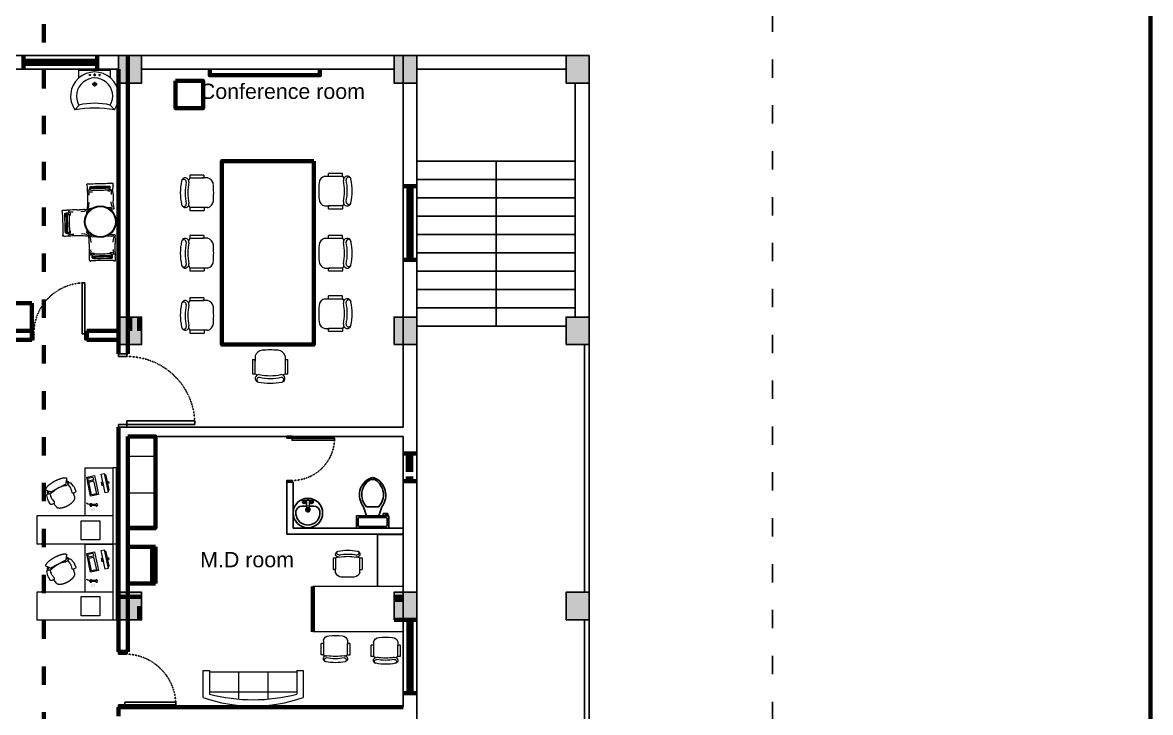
# Model space of a CAD drawing. Header units: inches. Extents: x 2702 to 16065, y 1501 to 3657.
# Drawn here: x 10300 to 11038, y 2449 to 2900 of the extents above; entities that cross this region are included whole.
import ezdxf

# ---------------------------------------------------------------- set-up
doc = ezdxf.new("R2010")
doc.units = ezdxf.units.IN
for name, pattern in [('ACAD_ISO02W100', [15, 12, -3]), ('ACAD_ISO03W100', [30, 12, -18]), ('HIDDEN4', [0.09375, 0.0625, -0.03125])]:
    doc.linetypes.add(name, pattern=pattern)
doc.layers.add('A-FURNITURE', color=255, linetype='Continuous', lineweight=5)
for name, color, linetype in [('dimensions', 210, 'Continuous'), ('sanitary', 110, 'Continuous'), ('text', 10, 'Continuous')]:
    doc.layers.add(name, color=color, linetype=linetype)
doc.styles.get("Standard").update_dxf_attribs({"font": 'arial.ttf'})

# ---------------------------------------------------------------- blocks, each defined once
blk = doc.blocks.new('CH3')
for p, q in [((-259, 349), (-259, 141)), ((-218, 349), (-259, 349)), ((-218, 142), (-218, 349)), ((259, 350), (218, 350)), ((218, 350), (218, 142)), ((259, 142), (259, 350)), ((-218, 89), (-218, 163)), ((218, 87), (218, 162))]:
    blk.add_line(p, q)
at = {"linetype": 'Continuous'}
for p, q in [((-218, 141), (-259, 141)), ((259, 142), (218, 142))]:
    blk.add_line(p, q, dxfattribs=at)
for centre, radius, start, end in [((-163, 416), 55.3, 99.8988, 279.7522), ((-166, 436), 35.2, 94.9128, 274.9128), ((0, -348), 836, 78.0899, 101.9101), ((-4, -349), 766, 78.0112, 101.9888), ((18, -535), 913, 91.1567, 100.8714), ((-18, -535), 913, 79.1286, 88.8433), ((163, 416), 55.3, 260.2478, 80.1012), ((159, 437), 36.2, 265.0872, 70.3213), ((-111, 115), 111, 193.2566, 265.9234), ((0, 1666), 1666, 265.9234, 274.0766), ((111, 115), 111, 274.0766, 345.8334)]:
    blk.add_arc(centre, radius, start, end, dxfattribs=at)
for centre, start, end in [((-181, 309), 90.7226, 132.8382), ((180, 309), 47.1618, 87.5717)]:
    blk.add_arc(centre, 54.9, start, end)
blk = doc.blocks.new('con tab')
at = {"layer": 'A-FURNITURE', "color": 0, "lineweight": 100}
blk.add_lwpolyline([(4432.91, 2809.23), (4432.91, 2689.23), (4372.91, 2689.23), (4372.91, 2809.23)], close=True, dxfattribs=at)
at = {"color": 0, "xscale": 0.04466668239768105, "yscale": 0.04466668239768105, "zscale": 0.04466668239768105}
for p, rotation in [((4367.52, 2788.49), 89.99999999999999), ((4436.25, 2789.62), 270), ((4367.52, 2748.97), 89.99999999999999), ((4436.25, 2748.97), 270), ((4436.25, 2709.46), 270), ((4367.52, 2708.32), 89.99999999999999), ((4404.43, 2685.71), 180)]:
    blk.add_blockref('CH3', p, dxfattribs=dict(at, rotation=rotation))
blk = doc.blocks.new('Toilet - top')
for p, q in [((9.5, -6), (9.5, -2)), ((-10, -8.5), (-8, -8.5)), ((-10, -9.5), (-10, -8.5)), ((-7, -9.5), (-10, -9.5)), ((-8, -8.5), (-8, -8)), ((-7, -8), (-7, -9.5)), ((-4, -8), (-6, -14)), ((4, -14), (-4, -14)), ((4, -8), (6, -14))]:
    blk.add_line(p, q)
blk.add_lwpolyline([(10.5, -8), (10.5, 0), (-10.5, 0), (-10.5, -8)], close=True)
for points in [[(-9.5, -2), (-9.5, -6)], [(8.5, -1), (-8.5, -1)], [(-8.5, -7), (8.5, -7)]]:
    blk.add_lwpolyline(points)
for centre, radius, start, end in [((-8.62, -1.88), 0.884, 81.8699, 188.1301), ((-8.62, -6.12), 0.884, 171.8699, 278.1301), ((8.62, -1.88), 0.884, 351.8699, 98.1301), ((8.62, -6.12), 0.884, 261.8699, 8.1301), ((3.52, -21.58), 12.17, 141.46911, 247.97143), ((4.2, -21.82), 11.33, 136.36773, 238.94682), ((-3.52, -21.58), 12.17, 292.02843, 38.53071), ((-4.2, -21.82), 11.33, 301.05301, 43.63209), ((0, -27.88), 4, 245.73182, 294.26817), ((0, -29), 4, 254.86053, 285.13947)]:
    blk.add_arc(centre, radius, start, end)
blk = doc.blocks.new('office tab')
for p, q in [((4401.4, 2548.2), (4401.4, 2464.2)), ((4443.4, 2548.2), (4443.4, 2464.2))]:
    blk.add_line(p, q)
at = {"color": 0}
blk.add_line((4491.4, 2548.2), (4491.4, 2524.2), dxfattribs=at)
at = {"color": 0, "lineweight": 100}
blk.add_line((4401.4, 2464.2), (4443.4, 2464.2), dxfattribs=at)
at = {"layer": 'sanitary', "color": 0}
for p, q in [((4401.4, 2548.2), (4491.4, 2548.2)), ((4443.4, 2524.2), (4491.4, 2524.2))]:
    blk.add_line(p, q, dxfattribs=at)
at = {"color": 0, "xscale": 0.05165857493706992, "yscale": 0.05165857493706992, "zscale": 0.05165857493706992}
for p, rotation in [((4396.4, 2531.9), 89.99999999999999), ((4452.1, 2496.7), 270), ((4397.9, 2485.3), 89.99999999999999)]:
    blk.add_blockref('CH3', p, dxfattribs=dict(at, rotation=rotation))
blk = doc.blocks.new('AP00XXXX$0$A$C53421247')
at = {"color": 0}
for p, q in [((80, 503), (99, 534)), ((82, 595), (83, 598)), ((82, 593), (82, 595)), ((140, 501), (82, 587)), ((83, 598), (85, 600)), ((85, 600), (87, 604)), ((87, 604), (90, 607)), ((90, 607), (92, 609)), ((92, 609), (95, 612)), ((95, 612), (99, 614)), ((99, 614), (103, 617)), ((99, 534), (115, 538)), ((103, 617), (106, 619)), ((106, 619), (111, 621)), ((111, 621), (115, 624)), ((115, 624), (120, 626)), ((120, 626), (126, 628)), ((126, 628), (132, 630)), ((132, 630), (137, 632)), ((137, 632), (144, 634)), ((144, 634), (149, 636)), ((149, 636), (157, 638)), ((157, 638), (163, 639)), ((163, 639), (170, 641)), ((170, 641), (178, 643)), ((178, 643), (186, 644)), ((186, 644), (194, 646)), ((194, 646), (202, 647)), ((202, 647), (210, 648)), ((210, 648), (219, 649)), ((219, 649), (227, 650)), ((227, 650), (236, 651)), ((236, 651), (245, 652)), ((245, 652), (254, 652)), ((254, 652), (263, 653)), ((263, 653), (273, 653)), ((273, 653), (282, 654)), ((282, 654), (292, 654)), ((292, 654), (302, 654)), ((302, 654), (311, 654)), ((311, 654), (321, 654)), ((321, 654), (331, 654)), ((331, 654), (341, 654)), ((341, 654), (351, 653)), ((351, 653), (361, 653)), ((361, 653), (371, 652)), ((371, 652), (381, 652)), ((381, 652), (390, 651)), ((390, 651), (401, 650)), ((401, 650), (410, 649)), ((410, 649), (420, 648)), ((420, 648), (430, 646)), ((430, 646), (439, 646)), ((439, 646), (449, 644)), ((449, 644), (458, 642)), ((458, 642), (468, 641)), ((468, 641), (477, 639)), ((477, 639), (486, 637)), ((486, 637), (495, 636)), ((495, 636), (504, 634)), ((504, 634), (513, 632)), ((513, 632), (520, 630)), ((520, 630), (529, 627)), ((529, 627), (537, 625)), ((537, 625), (545, 623)), ((545, 623), (552, 620)), ((552, 620), (559, 618)), ((559, 618), (566, 616)), ((566, 616), (573, 614)), ((573, 614), (580, 611)), ((576, 474), (643, 549)), ((580, 611), (586, 608)), ((586, 608), (592, 605)), ((592, 605), (597, 603)), ((597, 603), (603, 600)), ((603, 600), (608, 597)), ((608, 597), (613, 595)), ((613, 595), (617, 591)), ((617, 591), (621, 588)), ((621, 588), (625, 586)), ((625, 586), (629, 582)), ((629, 582), (632, 580)), ((632, 580), (635, 576)), ((635, 576), (637, 574)), ((637, 574), (639, 571)), ((639, 571), (641, 568)), ((641, 568), (642, 565)), ((642, 565), (643, 562)), ((643, 562), (644, 559)), ((644, 559), (645, 556)), ((645, 556), (645, 553)), ((2, 245), (0, 325)), ((7, 368), (36, 460)), ((90, 476), (63, 478)), ((73, 477), (80, 503)), ((95, 493), (93, 475)), ((113, 514), (95, 493)), ((97, 312), (98, 282)), ((98, 280), (103, 245)), ((113, 453), (100, 394)), ((120, 459), (111, 457)), ((127, 514), (113, 514)), ((123, 459), (120, 459)), ((145, 454), (123, 459)), ((134, 510), (127, 514)), ((151, 491), (140, 501)), ((160, 452), (145, 454)), ((165, 488), (151, 491)), ((168, 452), (160, 452)), ((166, 452), (165, 488)), ((550, 463), (165, 488)), ((184, 457), (168, 452)), ((255, 473), (184, 457)), ((195, 486), (192, 459)), ((264, 474), (255, 473)), ((327, 478), (264, 474)), ((373, 474), (327, 478)), ((434, 465), (373, 474)), ((461, 459), (434, 465)), ((496, 446), (461, 459)), ((529, 434), (496, 446)), ((520, 465), (518, 438)), ((545, 430), (529, 434)), ((545, 430), (550, 463)), ((564, 429), (545, 430)), ((550, 463), (564, 465)), ((564, 465), (576, 474)), ((588, 432), (564, 429)), ((585, 483), (591, 485)), ((591, 432), (588, 432)), ((593, 282), (588, 252)), ((591, 485), (604, 482)), ((597, 428), (591, 432)), ((595, 413), (600, 364)), ((604, 482), (620, 461)), ((618, 502), (606, 508)), ((633, 471), (618, 502)), ((620, 461), (621, 444)), ((650, 442), (623, 444)), ((636, 460), (633, 471)), ((638, 443), (636, 460)), ((690, 327), (673, 421)), ((682, 205), (691, 283)), ((26, 220), (76, 217)), ((83, 159), (80, 217)), ((90, 114), (83, 159)), ((90, 111), (90, 114)), ((90, 110), (90, 111)), ((91, 107), (90, 110)), ((92, 105), (91, 107)), ((92, 102), (92, 105)), ((93, 100), (92, 102)), ((94, 98), (93, 100)), ((95, 96), (94, 98)), ((96, 93), (95, 96)), ((97, 91), (96, 93)), ((99, 89), (97, 91)), ((100, 87), (99, 89)), ((101, 84), (100, 87)), ((103, 82), (101, 84)), ((105, 80), (103, 82)), ((107, 78), (105, 80)), ((109, 76), (107, 78)), ((111, 73), (109, 76)), ((113, 72), (111, 73)), ((116, 69), (113, 72)), ((118, 67), (116, 69)), ((120, 65), (118, 67)), ((123, 63), (120, 65)), ((125, 60), (123, 63)), ((128, 59), (125, 60)), ((132, 57), (128, 59)), ((135, 54), (132, 57)), ((138, 53), (135, 54)), ((141, 51), (138, 53)), ((144, 49), (141, 51)), ((148, 47), (144, 49)), ((151, 45), (148, 47)), ((155, 44), (151, 45)), ((158, 42), (155, 44)), ((162, 40), (158, 42)), ((165, 38), (162, 40)), ((169, 36), (165, 38)), ((173, 34), (169, 36)), ((178, 33), (173, 34)), ((182, 31), (178, 33)), ((186, 30), (182, 31)), ((190, 28), (186, 30)), ((194, 27), (190, 28)), ((199, 25), (194, 27)), ((204, 24), (199, 25)), ((207, 22), (204, 24)), ((212, 21), (207, 22)), ((217, 19), (212, 21)), ((221, 18), (217, 19)), ((226, 17), (221, 18)), ((231, 16), (226, 17)), ((236, 15), (231, 16)), ((241, 14), (236, 15)), ((246, 13), (241, 14)), ((250, 11), (246, 13)), ((256, 10), (250, 11)), ((261, 9), (256, 10)), ((266, 8), (261, 9)), ((271, 8), (266, 8)), ((276, 7), (271, 8)), ((281, 6), (276, 7)), ((287, 5), (281, 6)), ((291, 4), (287, 5)), ((297, 4), (291, 4)), ((302, 4), (297, 4)), ((307, 2), (302, 4)), ((313, 2), (307, 2)), ((318, 2), (313, 2)), ((323, 1), (318, 2)), ((328, 1), (323, 1)), ((334, 1), (328, 1)), ((339, 1), (334, 1)), ((344, 0), (339, 1)), ((350, 1), (344, 0)), ((356, 0), (350, 1)), ((360, 0), (356, 0)), ((366, 0), (360, 0)), ((371, 0), (366, 0)), ((376, 1), (371, 0)), ((382, 0), (376, 1)), ((387, 1), (382, 0)), ((392, 1), (387, 1)), ((397, 1), (392, 1)), ((402, 1), (397, 1)), ((407, 2), (402, 1)), ((412, 2), (407, 2)), ((417, 3), (412, 2)), ((423, 3), (417, 3)), ((427, 4), (423, 3)), ((432, 4), (427, 4)), ((437, 6), (432, 4)), ((442, 6), (437, 6)), ((447, 7), (442, 6)), ((451, 8), (447, 7)), ((455, 9), (451, 8)), ((460, 9), (455, 9)), ((465, 10), (460, 9)), ((469, 12), (465, 10)), ((474, 12), (469, 12)), ((478, 13), (474, 12)), ((482, 15), (478, 13)), ((486, 16), (482, 15)), ((490, 17), (486, 16)), ((494, 18), (490, 17)), ((498, 19), (494, 18)), ((502, 21), (498, 19)), ((506, 22), (502, 21)), ((510, 23), (506, 22)), ((514, 25), (510, 23)), ((517, 27), (514, 25)), ((520, 28), (517, 27)), ((524, 30), (520, 28)), ((528, 31), (524, 30)), ((530, 33), (528, 31)), ((533, 35), (530, 33)), ((537, 36), (533, 35)), ((539, 38), (537, 36)), ((542, 40), (539, 38)), ((545, 42), (542, 40)), ((547, 43), (545, 42)), ((550, 46), (547, 43)), ((552, 47), (550, 46)), ((555, 49), (552, 47)), ((557, 51), (555, 49)), ((559, 53), (557, 51)), ((561, 55), (559, 53)), ((563, 57), (561, 55)), ((565, 59), (563, 57)), ((567, 61), (565, 59)), ((568, 63), (567, 61)), ((569, 65), (568, 63)), ((571, 67), (569, 65)), ((572, 70), (571, 67)), ((573, 71), (572, 70)), ((574, 74), (573, 71)), ((575, 76), (574, 74)), ((576, 78), (575, 76)), ((577, 81), (576, 78)), ((577, 82), (590, 128)), ((577, 82), (577, 81)), ((588, 250), (580, 218)), ((590, 128), (600, 187)), ((602, 186), (655, 183))]:
    blk.add_line(p, q, dxfattribs=at)
for centre, radius, start, end in [((88, 591), 6.35, 164.3929, 214.029), ((638, 553), 6.35, 318.2555, 357.1149), ((153, 324), 152, 163.1174, 179.4456), ((60, 452), 25.4, 85.1777, 163.418), ((87, 451), 25.4, 6.3757, 85.1777), ((446, 342), 350, 171.2066, 184.7536), ((124, 283), 25.4, 182.6801, 187.8199), ((251, 353), 350, 348.2663, 1.8132), ((620, 418), 25.4, 85.208, 169.2349), ((620, 418), 25.4, 169.2349, 190.8913), ((648, 417), 25.4, 9.9024, 85.208), ((539, 300), 152, 353.5743, 9.9024), ((28, 245), 25.4, 180.1777, 266.5099), ((78, 242), 25.4, 266.5099, 4.8356), ((604, 212), 25.4, 165.2, 266.5099), ((563, 256), 25.4, 345.2, 350.3398), ((657, 209), 25.4, 266.5099, 353.5743)]:
    blk.add_arc(centre, radius, start, end, dxfattribs=at)
blk = doc.blocks.new('A$C6978789A')
at = {"color": 0}
for p, q in [((-1.628, 0), (-1.628, 1.736)), ((-1.012, 1.736), (-1.628, 1.736)), ((-1.012, 0.072), (-1.012, 1.736)), ((0.036, 0), (0.036, 1.736)), ((0.652, 1.736), (0.036, 1.736)), ((0.652, 0.072), (0.652, 1.736)), ((0.036, 0.688), (-1.012, 0.688)), ((-0.89, 0.541), (-0.89, 0.541)), ((-0.89, 0.517), (-0.89, 0.517)), ((-0.89, 0.494), (-0.89, 0.494)), ((-0.866, 0.541), (-0.866, 0.541)), ((-0.866, 0.517), (-0.866, 0.517)), ((-0.866, 0.494), (-0.866, 0.494)), ((-0.843, 0.541), (-0.843, 0.541)), ((-0.843, 0.517), (-0.843, 0.517)), ((-0.843, 0.494), (-0.843, 0.494)), ((-0.783, 0.429), (-0.783, 0.553)), ((-0.762, 0.577), (-0.753, 0.606)), ((-0.758, 0.61), (-0.743, 0.615)), ((-0.758, 0.429), (-0.758, 0.553)), ((-0.753, 0.62), (-0.738, 0.625)), ((-0.748, 0.63), (-0.733, 0.635)), ((-0.743, 0.64), (-0.728, 0.645)), ((-0.577, 0.558), (-0.168, 0.645)), ((-0.54, 0.386), (-0.577, 0.558)), ((-0.55, 0.541), (-0.271, 0.601)), ((-0.527, 0.433), (-0.55, 0.541)), ((-0.248, 0.493), (-0.527, 0.433)), ((-0.271, 0.601), (-0.248, 0.493)), ((-0.249, 0.605), (-0.185, 0.619)), ((-0.226, 0.498), (-0.249, 0.605)), ((-0.162, 0.512), (-0.226, 0.498)), ((-0.185, 0.619), (-0.162, 0.512)), ((-0.168, 0.645), (-0.131, 0.473)), ((0.036, 0.688), (0.036, 0.072)), ((1.7, 0.688), (0.652, 0.688)), ((0.774, 0.541), (0.774, 0.541)), ((0.774, 0.517), (0.774, 0.517)), ((0.774, 0.494), (0.774, 0.494)), ((0.798, 0.541), (0.798, 0.541)), ((0.798, 0.517), (0.798, 0.517)), ((0.798, 0.494), (0.798, 0.494)), ((0.821, 0.541), (0.821, 0.541)), ((0.821, 0.517), (0.821, 0.517)), ((0.821, 0.494), (0.821, 0.494)), ((0.881, 0.429), (0.881, 0.553)), ((0.902, 0.577), (0.911, 0.606)), ((0.906, 0.61), (0.921, 0.615)), ((0.906, 0.429), (0.906, 0.553)), ((0.911, 0.62), (0.926, 0.625)), ((0.916, 0.63), (0.931, 0.635)), ((0.921, 0.64), (0.936, 0.645)), ((1.088, 0.558), (1.496, 0.645)), ((1.124, 0.386), (1.088, 0.558)), ((1.114, 0.541), (1.393, 0.601)), ((1.137, 0.433), (1.114, 0.541)), ((1.416, 0.493), (1.137, 0.433)), ((1.393, 0.601), (1.416, 0.493)), ((1.415, 0.605), (1.479, 0.619)), ((1.438, 0.498), (1.415, 0.605)), ((1.502, 0.512), (1.438, 0.498)), ((1.479, 0.619), (1.502, 0.512)), ((1.496, 0.645), (1.533, 0.473)), ((1.7, 0.688), (1.7, 0.072)), ((-0.89, 0.471), (-0.89, 0.471)), ((-0.866, 0.471), (-0.866, 0.471)), ((-0.843, 0.471), (-0.843, 0.471)), ((-0.131, 0.473), (-0.54, 0.386)), ((-0.12, 0.254), (-0.117, 0.241)), ((0.774, 0.471), (0.774, 0.471)), ((0.798, 0.471), (0.798, 0.471)), ((0.821, 0.471), (0.821, 0.471)), ((1.533, 0.473), (1.124, 0.386)), ((1.544, 0.254), (1.547, 0.241)), ((0.036, 0.072), (-1.628, 0.072)), ((0.036, 0.072), (-1.628, 0.072)), ((0.036, 0), (-1.628, 0)), ((0.036, 0), (-1.628, 0)), ((0.036, 0), (-1.628, 0)), ((-0.46, 0.181), (-0.457, 0.168)), ((-0.457, 0.168), (-0.439, 0.157)), ((-0.439, 0.157), (-0.129, 0.223)), ((-0.129, 0.223), (-0.117, 0.241)), ((1.7, 0), (0, 0)), ((1.7, 0.072), (0.036, 0.072)), ((1.7, 0.072), (0.036, 0.072)), ((0.036, 0), (0.036, 0.072)), ((1.7, 0), (0.036, 0)), ((1.204, 0.181), (1.207, 0.168)), ((1.207, 0.168), (1.225, 0.157)), ((1.225, 0.157), (1.535, 0.223)), ((1.535, 0.223), (1.547, 0.241)), ((1.7, 0), (1.7, 0.072)), ((1.7, 0), (0.036, 0))]:
    blk.add_line(p, q, dxfattribs=at)
for points in [[(-1.111, 0.36), (-1.532, 0.36), (-1.532, 0.764), (-1.111, 0.764)], [(0.548, 0.36), (0.127, 0.36), (0.127, 0.764), (0.548, 0.764)], [(-0.509, 0.244), (-0.101, 0.331), (-0.086, 0.261), (-0.494, 0.174)], [(-0.349, 0.308), (-0.273, 0.324), (-0.267, 0.296), (-0.343, 0.28)], [(1.155, 0.244), (1.563, 0.331), (1.578, 0.261), (1.17, 0.174)], [(1.315, 0.308), (1.391, 0.324), (1.397, 0.296), (1.321, 0.28)], [(-0.303, 0.186), (-0.265, 0.194), (-0.259, 0.166), (-0.297, 0.158)], [(1.361, 0.186), (1.399, 0.194), (1.405, 0.166), (1.367, 0.158)]]:
    blk.add_lwpolyline(points, close=True, dxfattribs=at)
for centre, start, end in [((-0.771, 0.553), 298.4915, 241.5085), ((0.893, 0.553), 298.4915, 241.5085), ((-0.771, 0.429), 118.4915, 61.5085), ((0.893, 0.429), 118.4915, 61.5085)]:
    blk.add_arc(centre, 0.026, start, end, dxfattribs=at)
at = {"color": 0, "xscale": -0.0009244712992276988, "yscale": 0.0009244712990721382, "zscale": 0.0009244712990936547, "rotation": 294.0917746407043}
for p in [(-0.666, 0.787), (0.998, 0.787)]:
    blk.add_blockref('AP00XXXX$0$A$C53421247', p, dxfattribs=at)
blk = doc.blocks.new('4ftwin')
at = {"color": 7, "lineweight": 100, "true_color": 0xffffff}
for p, q in [((0, 0), (9, 0)), ((3.5, 0), (3.5, -48)), ((5.5, 0), (5.5, -48)), ((0, -48), (9, -48))]:
    blk.add_line(p, q, dxfattribs=at)
blk = doc.blocks.new('ventilator')
at = {"color": 7, "lineweight": 100, "true_color": 0xffffff}
for p, q in [((0, 0), (9, 0)), ((0, -18), (9, -18))]:
    blk.add_line(p, q, dxfattribs=at)
at = {"color": 7, "linetype": 'ACAD_ISO02W100', "lineweight": 100, "true_color": 0xffffff}
for p, q in [((3.5, 0), (3.5, -18)), ((5.5, 0), (5.5, -18))]:
    blk.add_line(p, q, dxfattribs=at)
blk = doc.blocks.new('A$C0CE462CD')
for p, q in [((860, 100), (860, 0)), ((860, 0), (894, 0))]:
    blk.add_line(p, q)
blk.add_lwpolyline([(860, 100), (860, 920), (818, 920), (818, 100)], close=True)
for points in [[(6, 0), (40, 0), (40, 100), (6, 100)], [(6, 100), (6, 0)], [(860, 100), (894, 100), (894, 0)]]:
    blk.add_lwpolyline(points)
at = {"linetype": 'HIDDEN4'}
blk.add_arc((859, 102), 819, 92.8508, 180.1309, dxfattribs=at)
blk = doc.blocks.new('furn 011')
at = {"color": 0}
for p, q in [((-268, 666), (-261, 632)), ((-266, 675), (-235, 662)), ((-261, 632), (-263, 591)), ((-235, 662), (-185, 660)), ((204, 664), (154, 663)), ((235, 676), (204, 664)), ((237, 668), (230, 633)), ((230, 633), (231, 592)), ((-282, 299), (-266, 356)), ((-280, 285), (-227, 301)), ((-266, 356), (-262, 424)), ((-227, 301), (-184, 298)), ((194, 304), (176, 303)), ((248, 291), (194, 304)), ((231, 361), (224, 429)), ((249, 305), (231, 361)), ((288, 259), (304, 206)), ((303, 261), (359, 244)), ((-703, 222), (-691, 192)), ((-695, 224), (-660, 218)), ((-691, 192), (-689, 141)), ((-660, 218), (-619, 220)), ((-384, 223), (-452, 219)), ((-328, 239), (-384, 223)), ((-313, 237), (-329, 184)), ((-329, 184), (-324, 100)), ((304, 206), (302, 176)), ((359, 244), (427, 241)), ((635, 240), (594, 241)), ((670, 246), (635, 240)), ((666, 213), (664, 163)), ((678, 244), (666, 213)), ((-705, -279), (-693, -248)), ((-693, -248), (-692, -197)), ((-333, -238), (-324, -154)), ((-319, -291), (-333, -238)), ((294, -270), (308, -216)), ((308, -216), (304, -174)), ((365, -253), (432, -246)), ((668, -226), (667, -176)), ((680, -257), (668, -226)), ((-696, -281), (-662, -273)), ((-662, -273), (-621, -274)), ((-390, -274), (-457, -268)), ((-334, -293), (-390, -274)), ((309, -271), (365, -253)), ((637, -252), (596, -253)), ((671, -259), (637, -252))]:
    blk.add_line(p, q, dxfattribs=at)
for radius in [350, 332]:
    blk.add_circle((0, 0), radius, dxfattribs=at)
for centre, radius, start, end in [((-316, 832), 15.9, 319.9969, 2.8095), ((-357, 810), 54.9, 2.8095, 12.3096), ((-218, 820), 84.8, 184.6675, 192.3096), ((1520, 844), 1821, 181.3127, 184.6675), ((-300, 846), 12.8, 271.9389, 319.9969), ((-281, 863), 27.2, 248.8626, 271.9389), ((-282, 790), 46, 68.8626, 86.565), ((-278, -409), 1242, 86.565, 89.434), ((-69, 736), 171, 172.5213, 178.9948), ((-274, 767), 35.8, 344.7999, 358.9948), ((-241, 776), 10.1, 287.2878, 344.7999), ((-418, 787), 193, 344.3991, 353.0033), ((-234, 894), 121, 271.2962, 287.2878), ((-231, 747), 5.53, 309.7991, 355.856), ((-232, 772), 9.34, 304.5306, 344.3991), ((-226, 755), 8.68, 273.4104, 309.7991), ((-223, 782), 12.9, 271.3922, 304.5306), ((-212, 1014), 266, 268.0515, 273.4104), ((-236, 9460), 8689, 270.1353, 271.3922), ((-126, -9277), 10108, 89.434, 90.4395), ((-246, 5429), 4650, 270.5841, 271.2962), ((-282, -5281), 6031, 88.0515, 89.1761), ((-133, 6183), 5403, 269.9235, 270.5841), ((97, 41814), 41034, 269.756, 269.9235), ((241, -10125), 10959, 90.4395, 91.3992), ((146, 9190), 8418, 268.8383, 270.1353), ((341, 42592), 41813, 269.5901, 269.756), ((257, -560), 1397, 91.3992, 94.0877), ((207, 1865), 1087, 267.6755, 269.5901), ((181, 821), 51.5, 252.1961, 268.8383), ((192, 773), 12.6, 197.0294, 252.1961), ((283, 757), 94.4, 177.5209, 197.0294), ((204, 793), 15.7, 251.678, 267.6755), ((264, 740), 61.7, 161.6074, 179.3009), ((205, 778), 1.74, 186.1729, 251.678), ((346, 774), 142, 179.3009, 186.1729), ((245, 772), 68.4, 94.0877, 109.1492), ((239, 891), 51.4, 271.7511, 289.1492), ((268, 864), 25, 239.621, 271.7511), ((279, 841), 10.3, 188.4614, 239.621), ((1655, 653), 1388, 174.3515, 176.3924), ((866, 784), 593, 176.3924, 179.4628), ((343, 831), 69.1, 179.4628, 188.4614), ((5697, 334), 5995, 177.9775, 178.9322), ((-305, 700), 19.8, 0.7478, 61.6427), ((3321, 628), 3616, 178.9322, 181.3127), ((-291, 667), 34.1, 56.8821, 80.2168), ((-263, 640), 56.7, 80.2168, 100.0221), ((-247, 693), 6.74, 100.0221, 159.8883), ((-196, 690), 52.6, 159.8883, 169.648), ((355, 630), 606, 169.648, 172.5213), ((-414, 730), 182, 353.0033, 1.6387), ((-245, 700), 14.1, 1.6387, 33.0071), ((-235, 683), 18.3, 33.0071, 76.2584), ((-229, 740), 2.93, 355.856, 67.4842), ((-244, 644), 98.2, 67.4842, 79.0841), ((-224, 491), 202, 76.2584, 89.011), ((-218, 416), 319, 79.0841, 87.9343), ((-178, -2221), 2908, 89.011, 89.9487), ((-121, -2730), 3459, 87.9343, 90.6175), ((-3, -28801), 29488, 89.9487, 90.2432), ((-16, -9054), 9800, 89.1761, 90.3583), ((200, -4674), 5405, 90.6175, 92.0829), ((194, -7975), 8664, 90.2432, 91.1245), ((169, 1293), 550, 265.3647, 270.3583), ((178, 516), 217, 92.0829, 99.3974), ((180, 499), 191, 91.1245, 97.0553), ((203, 618), 120, 99.3974, 106.1307), ((187, 773), 33.2, 243.6605, 265.3647), ((187, 686), 10.8, 97.0553, 158.2956), ((186, 734), 3.66, 106.1307, 145.3925), ((186, 739), 2.06, 145.3925, 243.6605), ((286, 693), 101, 158.2956, 177.5209), ((153, 739), 49.5, 341.6074, 1.3795), ((183, 714), 19.5, 1.3795, 29.2056), ((141, 658), 83.2, 29.2056, 42.5643), ((213, 664), 35, 42.5643, 88.5841), ((271, 655), 46.3, 94.5578, 134.4941), ((-183, 757), 453, 354.3515, 357.9247), ((-2756, 520), 3029, 359.8598, 3.6276), ((1838, 465), 1565, 178.2278, 180.3801), ((-853, 247), 12.8, 130.0031, 178.0611), ((-851, 244), 15.9, 87.1905, 130.0031), ((-853, 205), 54.9, 77.6904, 87.1905), ((-824, 342), 84.8, 257.6904, 265.3325), ((-682, 2072), 1821, 265.3325, 268.6873), ((-747, 233), 19.8, 28.3573, 89.2522), ((-641, 3867), 3616, 268.6873, 271.0678), ((-685, 6246), 5995, 271.0678, 272.0225), ((-802, 9545), 9296, 272.0225, 272.7892), ((-362, 510), 251, 272.7892, 279.9769), ((-308, 205), 58.4, 85.0346, 99.9769), ((-364, 285), 58.4, 350.0231, 4.9654), ((-313, 266), 10.2, 4.9654, 53.194), ((-55, 277), 251, 170.0231, 177.2108), ((8988, -7), 9296, 177.2108, 177.9775), ((-303, 251), 16.7, 53.194, 90.4461), ((-304, 253), 10.2, 36.806, 85.0346), ((-309, 249), 16.7, 359.5539, 36.806), ((-133, -17479), 17744, 90.4461, 90.5153), ((-18036, 388), 17744, 359.4847, 359.5539), ((-604, 40814), 40551, 270.4695, 270.5153), ((-33461, 4063579), 4063450, 270.468453, 270.468587), ((193, -3720), 3985, 89.1422, 89.4975), ((278, 129), 139, 90.9608, 100.3913), ((254, 281), 16.7, 323.194, 0.4461), ((-17475, 111), 17744, 0.4461, 0.5153), ((40817, 582), 40551, 180.4695, 180.5038), ((270, 291), 10.2, 274.9654, 323.194), ((-709, 434), 982, 357.4, 1.1617), ((-121, 337), 397, 1.1617, 7.6937), ((280, 265), 5.4, 100.3913, 149.7281), ((828, 365), 553, 182.1578, 187.6937), ((288, 343), 58.4, 260.0231, 274.9654), ((287, 270), 7.67, 149.7281, 176.748), ((468, 281), 188, 176.748, 182.1578), ((281, 34), 251, 80.0231, 87.2108), ((-4, -9009), 9296, 87.2108, 87.9775), ((337, -5719), 5995, 87.9775, 88.9322), ((632, -3342), 3616, 88.9322, 91.3127), ((847, -1542), 1821, 91.3127, 94.6675), ((671, 269), 34.1, 326.8821, 350.2168), ((643, 241), 56.7, 350.2168, 10.0221), ((704, 284), 19.8, 270.7478, 331.6427), ((823, 196), 84.8, 94.6675, 102.3096), ((814, 336), 54.9, 272.8095, 282.3096), ((836, 294), 15.9, 229.9969, 272.8095), ((793, 261), 46, 338.8626, 356.565), ((849, 279), 12.8, 181.9389, 229.9969), ((867, 259), 27.2, 158.8626, 181.9389), ((-839, 246), 27.2, 178.0611, 201.1374), ((-907, 220), 46, 3.435, 21.1374), ((-2101, 148), 1242, 0.566, 3.435), ((-10966, 61), 10108, 359.5605, 0.566), ((3841, 50), 4650, 178.7038, 179.4159), ((4594, 42), 5403, 179.4159, 180.0765), ((40225, 90), 41034, 180.0765, 180.244), ((-687, 152), 121, 162.7122, 178.7038), ((-793, 185), 10.1, 105.2001, 162.7122), ((7887, -39), 8689, 178.6078, 179.8647), ((-787, 172), 12.9, 145.4694, 178.6078), ((-790, 174), 9.34, 105.6009, 145.4694), ((-786, 160), 35.8, 91.0052, 105.2001), ((-741, -3), 193, 96.9967, 105.6009), ((-789, 367), 171, 271.0052, 277.4787), ((-512, 161), 266, 176.5896, 181.9485), ((-6805, -53), 6031, 0.8239, 1.9485), ((-769, 177), 8.68, 140.2009, 176.5896), ((-771, 179), 5.53, 94.144, 140.2009), ((-10574, -107), 9800, 359.6417, 0.8239), ((-771, 181), 2.93, 22.5158, 94.144), ((-859, 145), 98.2, 10.9159, 22.5158), ((-846, 798), 606, 277.4787, 280.352), ((-742, 8), 182, 88.3613, 96.9967), ((-1076, 103), 319, 2.0657, 10.9159), ((-4214, -10), 3459, 359.3825, 2.0657), ((-747, 254), 52.6, 280.352, 290.1117), ((-737, 176), 14.1, 56.9929, 88.3613), ((-758, 223), 34.1, 9.7832, 33.1179), ((-739, 172), 18.3, 13.7416, 56.9929), ((-731, 211), 6.74, 290.1117, 349.9779), ((-780, 220), 56.7, 349.9779, 9.7832), ((-918, 129), 202, 0.989, 13.7416), ((-3624, 82), 2908, 0.0513, 0.989), ((-30203, 58), 29488, 359.7568, 0.0513), ((40257, -137), 40551, 179.4847, 179.5305), ((4063132, -33102), 4063562, 179.530504, 179.53056), ((-2218, 157), 2908, 359.011, 359.9487), ((-28797, -19), 29488, 359.9487, 0.2432), ((495, 202), 202, 346.2584, 359.011), ((687, 214), 18.3, 303.0071, 346.2584), ((697, 225), 6.74, 10.0221, 69.8883), ((694, 174), 52.6, 69.8883, 79.648), ((704, 224), 14.1, 271.6387, 303.0071), ((633, -377), 606, 79.648, 82.5213), ((734, 392), 182, 263.0033, 271.6387), ((-2727, 99), 3459, 357.9343, 0.6175), ((419, 197), 319, 349.0841, 357.9343), ((647, 223), 98.2, 337.4842, 349.0841), ((791, 396), 193, 254.3991, 263.0033), ((739, 48), 171, 82.5213, 88.9948), ((744, 207), 2.93, 265.856, 337.4842), ((751, 209), 5.53, 219.7991, 265.856), ((-9050, -6), 9800, 359.1761, 0.3583), ((759, 204), 8.68, 183.4104, 219.7991), ((-5278, 261), 6031, 358.0515, 359.1761), ((1018, 190), 266, 178.0515, 183.4104), ((771, 252), 35.8, 254.7999, 268.9948), ((775, 210), 9.34, 214.5306, 254.3991), ((780, 219), 10.1, 197.2878, 254.7999), ((785, 201), 12.9, 181.3922, 214.5306), ((9464, 215), 8689, 180.1353, 181.3922), ((9194, -167), 8418, 178.8383, 180.1353), ((898, 212), 121, 181.2962, 197.2878), ((5433, 224), 4650, 180.5841, 181.2962), ((6186, 112), 5403, 179.9235, 180.5841), ((41817, -118), 41034, 179.756, 179.9235), ((-405, 257), 1242, 356.565, 359.434), ((-9273, 105), 10108, 359.434, 0.4395), ((-10122, -263), 10959, 0.4395, 1.3992), ((-2258, -166), 1397, 355.9123, 358.6008), ((-11818, 67), 10959, 358.6008, 359.5605), ((41004, 93), 41813, 180.244, 180.4099), ((279, -198), 1087, 180.4099, 182.3245), ((-791, -242), 15.7, 182.3245, 198.322), ((-804, -246), 1.74, 198.322, 263.8271), ((-789, -107), 142, 263.8271, 270.6991), ((7615, -38), 8418, 179.8647, 181.1617), ((-749, -208), 51.5, 181.1617, 197.8039), ((-786, -220), 12.6, 197.8039, 252.9706), ((-762, -141), 94.4, 252.9706, 272.4791), ((-788, -187), 61.7, 270.6991, 288.3926), ((-224, -172), 550, 179.6417, 184.6353), ((-739, -213), 33.2, 184.6353, 206.3395), ((-767, -227), 2.06, 206.3395, 304.6075), ((-753, -293), 49.5, 88.6205, 108.3926), ((-768, -226), 3.66, 304.6075, 343.8693), ((-879, -193), 120, 343.8693, 350.6026), ((-976, -178), 217, 350.6026, 357.9171), ((-6160, 11), 5405, 357.9171, 359.3825), ((-763, -135), 101, 272.4791, 291.7044), ((-753, -263), 19.5, 60.7944, 88.6205), ((-784, -318), 83.2, 47.4357, 60.7944), ((-729, -219), 10.8, 291.7044, 352.9447), ((-909, -196), 191, 352.9447, 358.8755), ((-9379, -30), 8664, 358.8755, 359.7568), ((-4279, -229), 3985, 359.0392, 0.5538), ((-3716, -214), 3985, 359.1422, 359.8713), ((-7972, -215), 8664, 0.2432, 1.1245), ((667, -234), 35, 312.5643, 358.5841), ((502, -202), 191, 1.1245, 7.0553), ((690, -208), 10.8, 7.0553, 68.2956), ((696, -307), 101, 68.2956, 87.5209), ((662, -163), 83.2, 299.2056, 312.5643), ((718, -204), 19.5, 271.3795, 299.2056), ((743, -174), 49.5, 251.6074, 271.3795), ((-4671, -222), 5405, 0.6175, 2.0829), ((519, -199), 217, 2.0829, 9.3974), ((761, -304), 94.4, 87.5209, 107.0294), ((621, -225), 120, 9.3974, 16.1307), ((737, -208), 3.66, 16.1307, 55.3925), ((743, -208), 2.06, 55.3925, 153.6605), ((777, -209), 33.2, 153.6605, 175.3647), ((743, -286), 61.7, 71.6074, 89.3009), ((1297, -191), 550, 175.3647, 180.3583), ((778, -368), 142, 89.3009, 96.1729), ((777, -214), 12.6, 107.0294, 162.1961), ((825, -203), 51.5, 162.1961, 178.8383), ((781, -227), 1.74, 96.1729, 161.678), ((797, -226), 15.7, 161.678, 177.6755), ((1869, -229), 1087, 177.6755, 179.5901), ((42595, -363), 41813, 179.5901, 179.756), ((-556, -278), 1397, 1.3992, 4.0877), ((775, -267), 68.4, 4.0877, 19.1492), ((-820, -300), 51.4, 160.8508, 178.2489), ((-846, -300), 25, 178.2489, 210.379), ((-933, -261), 68.4, 340.8508, 355.9123), ((-859, -307), 10.3, 210.379, 261.5386), ((-851, -249), 69.1, 261.5386, 270.5372), ((-855, 275), 593, 270.5372, 273.6076), ((-906, 1069), 1388, 273.6076, 275.6485), ((-724, -764), 453, 92.0753, 95.6485), ((-720, -871), 561, 84.9133, 92.0753), ((-762, -278), 46.3, 315.5059, 355.4422), ((-751, -283), 35, 1.4159, 47.4357), ((-556, 980), 1298, 264.9133, 269.6199), ((-554, 1247), 1565, 269.6199, 272.6), ((-438, -1297), 982, 88.8383, 92.6), ((-426, -712), 397, 82.3063, 88.8383), ((-299, 229), 553, 262.3063, 267.8422), ((-313, -136), 188, 267.8422, 273.252), ((-303, -316), 7.67, 273.252, 300.2719), ((-302, -318), 5.4, 300.2719, 349.6087), ((-433, -293), 139, 349.6087, 359.0392), ((132, -299), 139, 0.9608, 10.3913), ((269, -302), 5.4, 10.3913, 59.7281), ((273, -308), 7.67, 59.7281, 86.748), ((284, -489), 188, 86.748, 92.1578), ((369, -850), 553, 92.1578, 97.6937), ((340, 100), 397, 271.1617, 277.6937), ((438, 688), 982, 267.4, 271.1617), ((468, -1859), 1565, 87.4, 90.3801), ((654, -1589), 1298, 90.3801, 95.0867), ((666, 269), 561, 267.9247, 275.0867), ((658, -293), 46.3, 4.5578, 44.4941), ((760, 162), 453, 264.3515, 267.9247), ((656, -1677), 1388, 84.3515, 86.3924), ((788, -888), 593, 86.3924, 89.4628), ((835, -365), 69.1, 89.4628, 98.4614), ((845, -301), 10.3, 98.4614, 149.621), ((868, -290), 25, 149.621, 181.7511), ((895, -260), 51.4, 181.7511, 199.1492)]:
    blk.add_arc(centre, radius, start, end, dxfattribs=at)
blk = doc.blocks.new('SOFARND8')
at = {"linetype": 'Continuous'}
for p, q in [((-14, -32.4421), (-14, -6.5994)), ((14, -32.4421), (14, -6.5994)), ((-42, -34.0001), (-42, -11.4697)), ((-41.9998, -13.3819), (41.9998, -13.3819)), ((42, -34.0001), (42, -11.4697)), ((-42, -32.4421), (42, -32.4421))]:
    blk.add_line(p, q, dxfattribs=at)
for points in [[(-42, -34.0001), (-48.00003, -34.0001), (-48.00003, -8.0001)], [(48, -8.0001), (48, -34.0001), (42, -34.0001)]]:
    blk.add_lwpolyline(points, dxfattribs=at)
for centre, radius, start, end in [((0, -148), 148, 71.07536, 108.9247), ((0, -169.975), 163.9749, 75.15911, 104.8409)]:
    blk.add_arc(centre, radius, start, end, dxfattribs=at)
blk = doc.blocks.new('ref')
at = {"color": 7, "lineweight": 100, "true_color": 0xffffff}
for p, q in [((0, 24), (0, 0)), ((18, 24), (0, 24)), ((16, 0), (16, 24)), ((18, 0), (18, 24)), ((0, 0), (18, 0))]:
    blk.add_line(p, q, dxfattribs=at)
blk = doc.blocks.new('TIORA 800x600x850')
at = {"lineweight": 13}
for p, q in [((-529, 0), (0, 0)), ((-529, -130), (-529, 0)), ((0, -130), (0, 0))]:
    blk.add_line(p, q, dxfattribs=at)
at = {"lineweight": 5}
for p, q in [((-361, -80), (-328, -80)), ((-345, -65), (-345, -96)), ((-286, -80), (-243, -80)), ((-265, -58), (-265, -100)), ((-201, -80), (-169, -80)), ((-185, -64), (-185, -97)), ((-304, -235), (-221, -235)), ((-265, -195), (-265, -274)), ((-524, -580), (-592, -660)), ((-5, -580), (63, -660))]:
    blk.add_line(p, q, dxfattribs=at)
for centre, radius in [((-345, -80), 10), ((-265, -80), 15), ((-185, -80), 10), ((-265, -235), 30)]:
    blk.add_circle(centre, radius, dxfattribs=at)
at = {"lineweight": 13}
blk.add_circle((-265, -235), 25, dxfattribs=at)
for centre, radius, start, end in [((-265, -430), 400, 324.9004, 215.0996), ((-265, -430), 300, 330, 210), ((-265, -1690), 1140, 76.8264, 103.1736), ((-265, -2430), 1800, 79.5247, 100.4753)]:
    blk.add_arc(centre, radius, start, end, dxfattribs=at)
blk = doc.blocks.new('42234')
at = {"color": 0}
for p, q in [((-21, -130), (-99, -130)), ((-25, -63), (-20, -157)), ((0, -145), (0, -235)), ((20, -157), (25, -63)), ((99, -130), (21, -130)), ((-45, -190), (45, -190))]:
    blk.add_line(p, q, dxfattribs=at)
for centre, radius in [((0, -245), 245), ((-75, -60), 15.8), ((0, -190), 25), ((75, -60), 15.8)]:
    blk.add_circle(centre, radius, dxfattribs=at)
for centre, radius, start, end in [((-99, -230), 100, 90, 171.3731), ((-61, -70), 36.8, 11.1053, 65.0233), ((0, -190), 35, 122.3834, 57.6166), ((-26, -80), 2.63, 354.2171, 83.9124), ((-15, -157), 5, 182.7195, 244.4376), ((15, -157), 5, 295.5626, 357.2792), ((26, -80), 2.63, 96.0876, 185.7829), ((61, -70), 36.8, 114.9767, 168.872), ((99, -230), 100, 8.6269, 90), ((0, -245), 200, 171.3731, 8.6269)]:
    blk.add_arc(centre, radius, start, end, dxfattribs=at)
at = {"color": 0, "extrusion": (0, 0, -1)}
blk.add_ellipse((-60, -60), major_axis=(32, 0), ratio=0.780869, dxfattribs=at)
at = {"color": 0}
for centre, major_axis, ratio, start_param, end_param in [((0, -55), (-65, 0), 0.384615, -1.398412, -0.80273), ((0, -55), (-65, 0), 0.384615, 0.989338, 1.1639), ((0, -150), (26.7, 0), 0.563748, -2.274391, -0.867198), ((0, -55), (-65, 0), 0.384615, -2.338863, -1.743181), ((0, -55), (-65, 0), 0.384615, 1.945703, 1.947072), ((0, -55), (-65, 0), 0.384615, 1.977693, 2.152255)]:
    blk.add_ellipse(centre, major_axis=major_axis, ratio=ratio, start_param=start_param, end_param=end_param, dxfattribs=at)
at = {"color": 0, "extrusion": (0, 0, -1)}
blk.add_ellipse((0, -55), major_axis=(65, 0), ratio=0.384615, start_param=1.945703, end_param=1.947072, dxfattribs=at)
at = {"color": 0}
for centre, major_axis, ratio in [((0, -30), (11.2, 0), 0.447214), ((60, -60), (-32, 0), 0.780869)]:
    blk.add_ellipse(centre, major_axis=major_axis, ratio=ratio, dxfattribs=at)

msp = doc.modelspace()

# ---------------------------------------------------------------- hatches: boundary and pattern name
at = {"linetype": 'ACAD_ISO03W100', "lineweight": 100}
h = msp.add_hatch(color=256, dxfattribs=at)
h.dxf.hatch_style = 1
h.paths.add_polyline_path([(10205.562, 1996.231), (10190.562, 1996.231), (10190.562, 1978.231), (10205.562, 1978.231)])
h.paths.add_polyline_path([(10378.062, 1996.231), (10363.062, 1996.231), (10363.062, 1978.231), (10378.062, 1978.231)])
h.paths.add_polyline_path([(10558.062, 1996.231), (10543.062, 1996.231), (10543.062, 1978.231), (10558.062, 1978.231)])
h.paths.add_polyline_path([(10670.562, 1996.231), (10655.562, 1996.231), (10655.562, 1978.231), (10670.562, 1978.231)])
h.paths.add_polyline_path([(10558.062, 2167.231), (10543.062, 2167.231), (10543.062, 2149.231), (10558.062, 2149.231)])
h.paths.add_polyline_path([(10378.062, 2167.231), (10363.062, 2167.231), (10363.062, 2149.231), (10378.062, 2149.231)])
h.paths.add_polyline_path([(10205.562, 2167.231), (10190.562, 2167.231), (10190.562, 2149.231), (10205.562, 2149.231)])
h.paths.add_polyline_path([(10670.562, 2347.231), (10655.562, 2347.231), (10655.562, 2329.231), (10670.562, 2329.231)])
h.paths.add_polyline_path([(10558.062, 2347.231), (10543.062, 2347.231), (10543.062, 2329.231), (10558.062, 2329.231)])
h.paths.add_polyline_path([(10378.062, 2347.231), (10363.062, 2347.231), (10363.062, 2329.231), (10378.062, 2329.231)])
h.paths.add_polyline_path([(10205.562, 2347.231), (10190.562, 2347.231), (10190.562, 2329.231), (10205.562, 2329.231)])
h.paths.add_polyline_path([(10205.562, 2527.231), (10190.562, 2527.231), (10190.562, 2509.231), (10205.562, 2509.231)])
h.paths.add_polyline_path([(10378.062, 2527.231), (10363.062, 2527.231), (10363.062, 2509.231), (10378.062, 2509.231)])
h.paths.add_polyline_path([(10558.062, 2527.231), (10543.062, 2527.231), (10543.062, 2509.231), (10558.062, 2509.231)])
h.paths.add_polyline_path([(10670.562, 2527.231), (10655.562, 2527.231), (10655.562, 2509.231), (10670.562, 2509.231)])
h.paths.add_polyline_path([(10670.562, 2707.231), (10655.562, 2707.231), (10655.562, 2689.231), (10670.562, 2689.231)])
h.paths.add_polyline_path([(10558.062, 2707.231), (10543.062, 2707.231), (10543.062, 2689.231), (10558.062, 2689.231)])
h.paths.add_polyline_path([(10378.062, 2707.231), (10363.062, 2707.231), (10363.062, 2689.231), (10378.062, 2689.231)])
h.paths.add_polyline_path([(10205.562, 2707.231), (10190.562, 2707.231), (10190.562, 2689.231), (10205.562, 2689.231)])
h.paths.add_polyline_path([(10205.562, 2878.231), (10190.562, 2878.231), (10190.562, 2860.231), (10205.562, 2860.231)])
h.paths.add_polyline_path([(10378.062, 2878.231), (10363.062, 2878.231), (10363.062, 2860.231), (10378.062, 2860.231)])
h.paths.add_polyline_path([(10558.062, 2878.231), (10543.062, 2878.231), (10543.062, 2860.231), (10558.062, 2860.231)])
h.paths.add_polyline_path([(10670.562, 2878.231), (10655.562, 2878.231), (10655.562, 2860.231), (10670.562, 2860.231)])

# ---------------------------------------------------------------- linework, layer by layer
at = {"linetype": 'ACAD_ISO03W100'}
msp.add_line((10790.562, 3175.706), (10790.562, 1749.887), dxfattribs=at)
for p, q in [((10190.562, 2878.231), (10670.562, 2878.231)), ((10549.062, 2878.231), (10549.062, 2707.231)), ((10670.562, 2878.231), (10670.562, 1978.231)), ((10205.562, 2869.231), (10313.562, 2869.231)), ((10205.562, 2869.231), (10363.062, 2869.231)), ((10253.562, 2869.231), (10313.562, 2869.231)), ((10319.562, 2869.231), (10334.562, 2869.231)), ((10378.062, 2869.231), (10543.062, 2869.231)), ((10558.062, 2869.231), (10558.062, 2233.926)), ((10558.062, 2869.231), (10655.562, 2869.231)), ((10549.062, 2860.231), (10549.062, 2815.231)), ((10661.562, 2860.231), (10661.562, 2707.231)), ((10549.062, 2809.231), (10549.062, 2707.231)), ((10549.062, 2809.231), (10549.062, 2635.231)), ((10558.062, 2809.231), (10661.562, 2809.231)), ((10609.812, 2809.231), (10609.812, 2701.231)), ((10558.062, 2797.231), (10661.562, 2797.231)), ((10558.062, 2785.231), (10661.562, 2785.231)), ((10558.062, 2773.231), (10661.562, 2773.231)), ((10558.062, 2761.231), (10661.562, 2761.231)), ((10558.062, 2749.231), (10661.562, 2749.231)), ((10558.062, 2737.231), (10661.562, 2737.231)), ((10558.062, 2725.231), (10661.562, 2725.231)), ((10558.062, 2713.231), (10661.562, 2713.231)), ((10558.062, 2701.231), (10655.562, 2701.231)), ((10549.062, 2689.231), (10549.062, 2635.231)), ((10667.562, 2689.231), (10667.562, 2527.231)), ((10363.062, 2683.231), (10369.062, 2683.231)), ((10363.062, 2635.231), (10549.062, 2635.231)), ((10369.062, 2629.231), (10549.062, 2629.231)), ((10549.062, 2629.231), (10549.062, 2604.231)), ((10549.062, 2629.231), (10549.062, 2452.231)), ((10473.062, 2599.231), (10473.062, 2565.231)), ((10473.062, 2599.231), (10477.062, 2599.231)), ((10477.062, 2599.231), (10477.062, 2569.231)), ((10549.062, 2602.231), (10549.062, 2527.231)), ((10477.062, 2569.231), (10549.062, 2569.231)), ((10473.062, 2565.231), (10549.062, 2565.231)), ((10549.062, 2509.231), (10549.062, 2464.231)), ((10667.562, 2509.231), (10667.562, 2347.231)), ((10549.062, 2458.231), (10549.062, 2452.231)), ((10549.062, 2458.231), (10549.062, 2452.231))]:
    msp.add_line(p, q)
at = {"color": 7, "lineweight": 100, "true_color": 0xffffff}
for p, q in [((10370.562, 2698.231), (10370.562, 2707.231)), ((10376.562, 2698.231), (10376.562, 2707.231)), ((10543.062, 2522.231), (10549.062, 2522.231)), ((10549.062, 2522.231), (10546.062, 2522.231)), ((10376.562, 2509.231), (10376.562, 2518.231))]:
    msp.add_line(p, q, dxfattribs=at)
at = {"color": 7, "linetype": 'ACAD_ISO03W100', "lineweight": 100, "true_color": 0xffffff}
msp.add_lwpolyline([(10352.105, 2958.772), (10314.246, 2958.772), (10314.246, 1877.872), (10358.057, 1877.872)], dxfattribs=at)
for points in [[(10363.062, 2878.231), (10378.062, 2878.231), (10378.062, 2860.231), (10363.062, 2860.231), (10363.062, 2878.231)], [(10543.062, 2878.231), (10558.062, 2878.231), (10558.062, 2860.231), (10543.062, 2860.231), (10543.062, 2878.231)], [(10655.562, 2878.231), (10670.562, 2878.231), (10670.562, 2860.231), (10655.562, 2860.231), (10655.562, 2878.231)]]:
    msp.add_lwpolyline(points)
at = {"color": 7, "lineweight": 100, "true_color": 0xffffff}
msp.add_lwpolyline([(10422.619, 2869.231), (10422.619, 2865.309), (10470.619, 2865.309), (10494.619, 2865.309), (10494.619, 2869.231)], dxfattribs=at)
for points in [[(10363.062, 2689.231), (10363.062, 2707.231), (10378.062, 2707.231), (10378.062, 2689.231)], [(10543.062, 2689.231), (10543.062, 2707.231), (10558.062, 2707.231), (10558.062, 2689.231)], [(10655.562, 2689.231), (10655.562, 2707.231), (10670.562, 2707.231), (10670.562, 2689.231)], [(10363.062, 2509.231), (10363.062, 2527.231), (10378.062, 2527.231), (10378.062, 2509.231)], [(10543.062, 2509.231), (10543.062, 2527.231), (10558.062, 2527.231), (10558.062, 2509.231)], [(10655.562, 2509.231), (10655.562, 2527.231), (10670.562, 2527.231), (10670.562, 2509.231)]]:
    msp.add_lwpolyline(points, close=True)
at = {"layer": 'A-FURNITURE', "color": 7, "lineweight": 100, "true_color": 0xffffff}
msp.add_lwpolyline([(10400.303, 2861.781), (10400.303, 2843.781), (10418.303, 2843.781), (10418.303, 2861.781)], close=True, dxfattribs=at)
at = {"layer": 'A-FURNITURE', "lineweight": 100}
msp.add_lwpolyline([(10369.062, 2629.231), (10387.062, 2629.231), (10387.062, 2569.231), (10369.062, 2569.231)], dxfattribs=at)
at = {"layer": 'A-FURNITURE'}
for points in [[(10369.062, 2628.231), (10386.062, 2628.231), (10386.062, 2570.231), (10369.062, 2570.231)], [(10369.062, 2616.231), (10386.062, 2616.231)], [(10369.062, 2592.231), (10386.062, 2592.231)]]:
    msp.add_lwpolyline(points, dxfattribs=at)
at = {"layer": 'dimensions', "color": 7, "lineweight": 100, "true_color": 0xffffff}
msp.add_line((11037.507, 3175.706), (11037.507, 1749.887), dxfattribs=at)
at = {"layer": 'sanitary', "color": 7, "lineweight": 100, "true_color": 0xffffff}
for p, q in [((10369.062, 2754.082), (10369.062, 2878.231)), ((10363.062, 2707.231), (10363.062, 2869.231)), ((10363.062, 2683.231), (10363.062, 2754.082)), ((10369.062, 2683.231), (10369.062, 2754.082)), ((10199.562, 2716.231), (10306.243, 2716.231)), ((10306.243, 2716.231), (10306.243, 2692.231)), ((10205.562, 2698.231), (10306.243, 2698.231)), ((10205.562, 2692.231), (10306.243, 2692.231)), ((10342.243, 2698.231), (10363.062, 2698.231)), ((10342.243, 2698.231), (10342.243, 2692.231)), ((10342.243, 2692.231), (10363.062, 2692.231)), ((10543.062, 2698.231), (10543.062, 2698.231)), ((10363.062, 2629.231), (10363.062, 2635.231)), ((10363.062, 2488.231), (10363.062, 2629.231)), ((10369.062, 2509.231), (10369.062, 2629.231)), ((10363.062, 2524.231), (10378.062, 2524.231)), ((10363.062, 2524.231), (10378.062, 2524.231)), ((10369.062, 2524.231), (10369.062, 2527.231)), ((10543.062, 2524.231), (10549.062, 2524.231)), ((10543.062, 2524.231), (10549.062, 2524.231)), ((10543.062, 2524.231), (10549.062, 2524.231)), ((10363.062, 2488.231), (10363.062, 2509.231)), ((10369.062, 2488.231), (10369.062, 2509.231)), ((10543.062, 2509.231), (10558.062, 2509.231)), ((10363.062, 2488.231), (10369.062, 2488.231)), ((10363.062, 2446.231), (10363.062, 2452.231)), ((10363.062, 2452.231), (10549.062, 2452.231)), ((10411.062, 2452.231), (10441.062, 2452.231)), ((10453.062, 2452.231), (10453.062, 2452.231))]:
    msp.add_line(p, q, dxfattribs=at)

# ---------------------------------------------------------------- block references
at = {"color": 7, "lineweight": 100, "true_color": 0xffffff, "rotation": 90}
msp.add_blockref('4ftwin', (10300.936, 2869.231), dxfattribs=at)
at = {"color": 7, "lineweight": 100, "true_color": 0xffffff}
for name, p, xscale, yscale, zscale in [('TIORA 800x600x850', (10357.801, 2868.66), 0.03937007874015748, 0.03937007874015748, 0.03937007874015748), ('A$C0CE462CD', (10305.996, 2692.231), 0.04054794520548879, 0.04054794520548879, 0.04054794520548879)]:
    msp.add_blockref(name, p, dxfattribs=dict(at, xscale=xscale, yscale=yscale, zscale=zscale))
for name, p in [('4ftwin', (10549.062, 2792.731)), ('ref', (10369.062, 2532.937)), ('4ftwin', (10549.062, 2509.231))]:
    msp.add_blockref(name, p, dxfattribs=at)
for p, xscale, yscale, zscale, rotation in [((10363.062, 2683.56), 0.05406392694065103, 0.05406392694065103, 0.05406392694065103, 270), ((10473.062, 2599.026), -0.03378995433790689, 0.03378995433790689, 0.03378995433790689, 270.0000000000014), ((10363.062, 2488.478), 0.04054794520548879, 0.04054794520548879, 0.04054794520548879, 270)]:
    msp.add_blockref('A$C0CE462CD', p, dxfattribs=dict(at, xscale=xscale, yscale=yscale, zscale=zscale, rotation=rotation))
at = {"color": 7, "linetype": 'ACAD_ISO02W100', "lineweight": 100, "true_color": 0xffffff}
msp.add_blockref('ventilator', (10548.688, 2617.987), dxfattribs=at)
at = {"layer": 'A-FURNITURE', "lineweight": 100}
msp.add_blockref('con tab', (6057.65, 0), dxfattribs=at)
for name, p, xscale, yscale, zscale, rotation in [('furn 011', (10351.11, 2769.571), 0.02962707576833627, 0.02962707576833627, 0.02962707576833627, 91.2114497254276), ('A$C6978789A', (10361.467, 2557.655), 29.92546292720945, 29.92546292720945, 29.92546292720945, 89.99999999999999)]:
    msp.add_blockref(name, p, dxfattribs=dict(at, xscale=xscale, yscale=yscale, zscale=zscale, rotation=rotation))
at = {"layer": 'A-FURNITURE', "xscale": -0.7035450054069052, "yscale": 0.7035450054069052, "zscale": 0.7035450054069052, "rotation": 269.9999999999978}
msp.add_blockref('office tab', (8756.267, -595.18), dxfattribs=at)
at = {"layer": 'A-FURNITURE', "color": 7, "lineweight": 100, "true_color": 0xffffff, "xscale": 0.6803581441202844, "yscale": 0.6803581441202844, "zscale": 0.6803581441202844, "rotation": 180.0002331871421}
msp.add_blockref('SOFARND8', (10450.96, 2452.938), dxfattribs=at)
at = {"layer": 'sanitary', "color": 7, "lineweight": 100, "true_color": 0xffffff, "rotation": 180}
msp.add_blockref('Toilet - top', (10529.062, 2569.231), dxfattribs=at)
at = {"layer": 'sanitary', "lineweight": 100, "xscale": 0.03937007874015748, "yscale": 0.03937007874015748, "zscale": 0.03937007874015748}
msp.add_blockref('42234', (10486.773, 2588.756), dxfattribs=at)

# ---------------------------------------------------------------- texts
at = {"layer": 'text', "color": 7, "lineweight": 100, "true_color": 0xffffff, "char_height": 10, "attachment_point": 1}
for s, insert in [('Conference room', (10416.135, 2859.84)), ('M.D room', (10416.342, 2553.631))]:
    msp.add_mtext_dynamic_manual_height_columns(s, width=150.81033, gutter_width=12.5, heights=[0], dxfattribs=dict(at, insert=insert))

doc.saveas('drawing.dxf')
